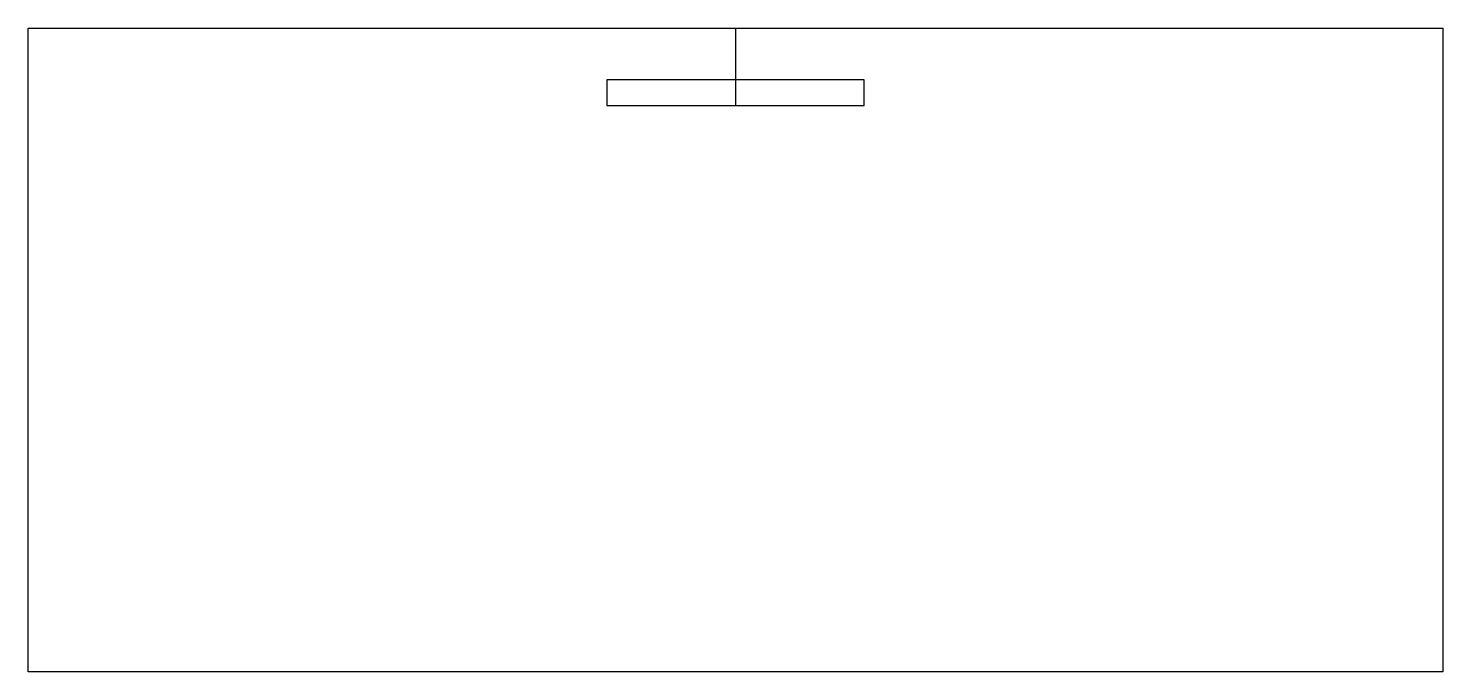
# Model space of a CAD drawing. Header units: millimetres. Extents: x -1.5 to 53.5, y 0 to 25.
import ezdxf

# ---------------------------------------------------------------- set-up
doc = ezdxf.new("R2010")
doc.units = ezdxf.units.MM
doc.layers.get('0').update_dxf_attribs({"linetype": 'CONTINUOUS'})

msp = doc.modelspace()

# ---------------------------------------------------------------- linework, layer by layer
msp.add_line((26, 25), (26, 23))
for points in [[(53.5, 0), (-1.5, 0), (-1.5, 25), (53.5, 25)], [(31, 23), (26, 23), (26, 22), (31, 22), (31, 23), (21, 23), (21, 22), (31, 22)]]:
    msp.add_lwpolyline(points, close=True)

doc.saveas('drawing.dxf')
